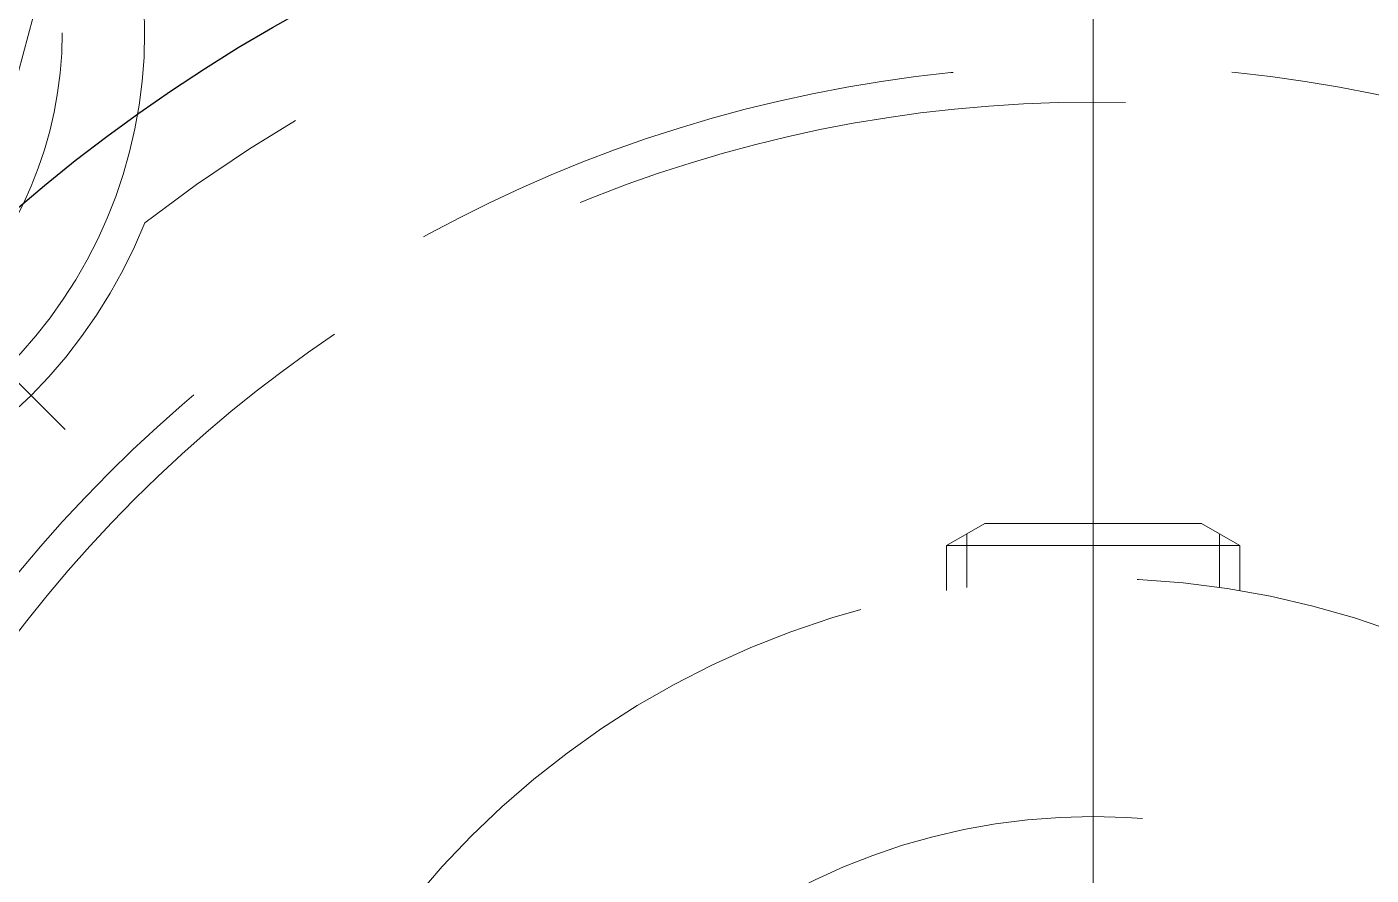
# Model space of a CAD drawing. Header units: millimetres. Extents: x 0 to 38884, y -3675 to 8056.
# Drawn here: x 13796.35 to 13833.04, y 3613.75 to 3636.9 of the extents above; entities that cross this region are included whole.
import ezdxf

# ---------------------------------------------------------------- set-up
doc = ezdxf.new("R2010")
doc.units = ezdxf.units.MM
doc.header["$LTSCALE"] = 2.4
doc.linetypes.add('CENTER2', pattern=[28.575, 19.05, -3.175, 3.175, -3.175])
doc.linetypes.add('HIDDEN', pattern=[9.525, 6.35, -3.175])
doc.layers.add('04_HIDDEN', color=2, linetype='HIDDEN', lineweight=13)
doc.layers.add('05_CENTER', color=4, linetype='CENTER2', lineweight=13)

# ---------------------------------------------------------------- blocks, each defined once
blk = doc.blocks.new('A$C285C78E6_1')
at = {"color": 0}
blk.add_line((5.485, 9.5), (10.97, 0), dxfattribs=at)
at = {"color": 0, "linetype": 'CENTER2'}
blk.add_line((-15.312, 0), (15.311, 0), dxfattribs=at)
at = {"color": 0}
for radius in [13, 10.75]:
    blk.add_circle((0, 0), radius, dxfattribs=at)
blk = doc.blocks.new('MUCFC207b_1')
at = {"color": 0}
for p, q in [((-4, 24.9), (-2.961, 25.5)), ((2.961, 25.5), (-2.961, 25.5)), ((4, 24.9), (2.961, 25.5)), ((-3.45, 23.751), (-3.45, 25.218)), ((3.45, 23.751), (3.45, 25.218)), ((4, 24.9), (-4, 24.9)), ((-4, 23.664), (-4, 24.9)), ((4, 23.664), (4, 24.9))]:
    blk.add_line(p, q, dxfattribs=at)
for radius in [38, 37, 24, 17.5]:
    blk.add_circle((0, 0), radius, dxfattribs=at)
for centre, radius, start, end in [((0, 0), 42.5, 90, 127.5231), ((0, 0), 42.5, 52.4769, 90), ((-38.891, 38.891), 14, 291.7322, 338.2678)]:
    blk.add_arc(centre, radius, start, end, dxfattribs=at)
at = {"layer": '05_CENTER', "color": 0}
blk.add_line((0, -60), (0, 60), dxfattribs=at)
blk = doc.blocks.new('A$C06233B12_1')
at = {"color": 0}
for radius in [115, 45]:
    blk.add_circle((0, 0), radius, dxfattribs=at)
at = {"layer": '04_HIDDEN'}
for radius in [82.6, 77.6]:
    blk.add_circle((0, 0), radius, dxfattribs=at)
at = {"layer": '05_CENTER'}
blk.add_line((0, 119), (0, -119), dxfattribs=at)
for radius in [100, 55]:
    blk.add_circle((0, 0), radius, dxfattribs=at)

msp = doc.modelspace()

# ---------------------------------------------------------------- block references
msp.add_blockref('A$C06233B12_1', (13825.4577, 3597.8468))
at = {"layer": '04_HIDDEN', "rotation": 315}
msp.add_blockref('A$C285C78E6_1', (13786.5669, 3636.7377), dxfattribs=at)
at = {"layer": '04_HIDDEN', "color": 4}
msp.add_blockref('MUCFC207b_1', (13825.4577, 3597.8468), dxfattribs=at)

doc.saveas('drawing.dxf')
